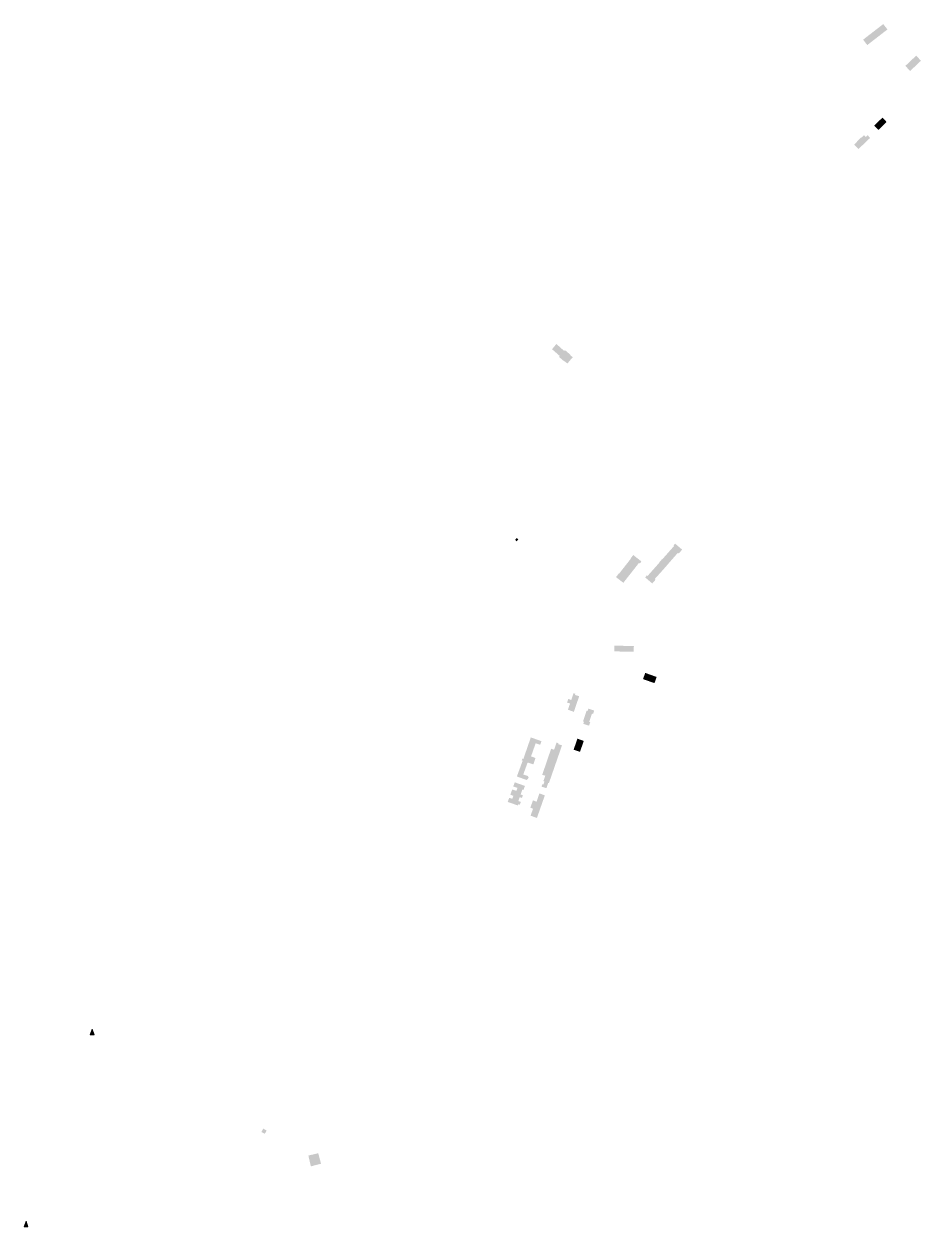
# Model space of a CAD drawing. Header units: millimetres. Extents: x 23337 to 31100, y 38726 to 43700.
# Drawn here: x 23337 to 25192, y 38726 to 41215 of the extents above; entities that cross this region are included whole.
import ezdxf

# ---------------------------------------------------------------- set-up
doc = ezdxf.new("R2010")
doc.units = ezdxf.units.MM
doc.layers.add('00 ОКН', color=1, linetype='Continuous', lineweight=9, transparency=0.4)

msp = doc.modelspace()

# ---------------------------------------------------------------- hatches: boundary and pattern name
at = {"layer": '00 ОКН'}
h = msp.add_hatch(color=256, dxfattribs=at)
h.dxf.hatch_style = 1
h.paths.add_polyline_path([(25122.6, 41203.7), (25080.9, 41171.4), (25072.3, 41182.6), (25114, 41214.8)])
h = msp.add_hatch(color=256, dxfattribs=at)
h.dxf.hatch_style = 1
h.paths.add_polyline_path([(25191.9, 41138.9), (25182.1, 41149.5), (25159.7, 41128.3), (25169.5, 41117.7)])
h = msp.add_hatch(color=256, dxfattribs=at)
h.dxf.hatch_style = 1
h.paths.add_polyline_path([(25120.9, 41012.2), (25112.5, 41021.4), (25095.2, 41004.9), (25103.9, 40995.8)])
h = msp.add_hatch(color=256, dxfattribs=at)
h.dxf.hatch_style = 1
h.paths.add_polyline_path([(25062.7, 40956.3), (25053.8, 40965.5), (25059.5, 40970.9), (25059.2, 40971.3), (25068.3, 40980.2), (25068.7, 40979.7), (25074.1, 40985.1), (25077.7, 40981.2), (25081.6, 40984.9), (25086.8, 40979.3)])
h = msp.add_hatch(color=256, dxfattribs=at)
h.dxf.hatch_style = 1
h.paths.add_polyline_path([(24466.7, 40519.8), (24460.4, 40512.4), (24454.8, 40517.3), (24454.3, 40516.6), (24450.3, 40520), (24443.1, 40526.2), (24444.8, 40528), (24428.8, 40542.1), (24431.5, 40545.4), (24437.9, 40552.9), (24453.9, 40538.4), (24455.4, 40540.3), (24466.7, 40530.6), (24466.1, 40529.9), (24471.7, 40525.5)])
h = msp.add_hatch(color=256, dxfattribs=at)
h.dxf.hatch_style = 1
h.paths.add_polyline_path([(24352.3, 40148), (24356.2, 40151.5), (24359.2, 40148.1), (24355.3, 40144.6)])
h = msp.add_hatch(color=256, dxfattribs=at)
h.dxf.hatch_style = 1
h.paths.add_polyline_path([(24636.1, 40057.4), (24642.9, 40065.1), (24641.2, 40066.6), (24658.6, 40085.8), (24668.4, 40097.1), (24678.6, 40108.8), (24689.2, 40120.9), (24690.9, 40119.4), (24697.9, 40127.3), (24683.4, 40139.8), (24680.1, 40136.2), (24681.4, 40135.1), (24666, 40117.7), (24656.6, 40107.1), (24656.2, 40107.5), (24655.4, 40106.5), (24650.6, 40101.2), (24651.1, 40100.8), (24636.7, 40084.5), (24626.3, 40072.8), (24624.9, 40074), (24621.4, 40070)])
h = msp.add_hatch(color=256, dxfattribs=at)
h.dxf.hatch_style = 1
h.paths.add_polyline_path([(24576.3, 40058.7), (24561.1, 40070.6), (24567, 40078.1), (24567.5, 40077.7), (24579.8, 40093.4), (24591.5, 40108.3), (24591, 40108.7), (24596.8, 40116.2), (24613.7, 40102.9), (24610.1, 40098.5), (24608.5, 40099.8), (24597.5, 40085.7), (24584.6, 40069.4)])
h = msp.add_hatch(color=256, dxfattribs=at)
h.dxf.hatch_style = 1
h.paths.add_polyline_path([(24557.4, 39916.8), (24557.6, 39928.7), (24598, 39927.9), (24597.8, 39916.1)])
h = msp.add_hatch(color=256, dxfattribs=at)
h.dxf.hatch_style = 1
h.paths.add_polyline_path([(24621.6, 39872.3), (24616.9, 39859.5), (24640.7, 39851.1), (24645.1, 39863.9)])
h = msp.add_hatch(color=256, dxfattribs=at)
h.dxf.hatch_style = 1
h.paths.add_polyline_path([(24473.9, 39791.7), (24461.5, 39796.2), (24466.1, 39808.9), (24459.8, 39811.1), (24462.5, 39818.4), (24468.6, 39816.2), (24473.3, 39830.2), (24477, 39829), (24476.2, 39826.8), (24484.9, 39824)])
h = msp.add_hatch(color=256, dxfattribs=at)
h.dxf.hatch_style = 1
h.paths.add_polyline_path([(24500, 39793.3), (24492.8, 39771.9), (24494.9, 39771.2), (24493.5, 39766.8), (24500, 39764.8), (24505.3, 39763.2), (24507.8, 39770.4), (24505.6, 39771.1), (24511.3, 39788.2), (24513.6, 39787.4), (24515.9, 39794.5), (24504, 39798.3), (24502.6, 39793.8), (24500.4, 39794.6)])
h = msp.add_hatch(color=256, dxfattribs=at)
h.dxf.hatch_style = 1
h.paths.add_polyline_path([(24407, 39731), (24384.9, 39738.9), (24374.3, 39708.3), (24369.4, 39694.2), (24367.4, 39694.9), (24366.1, 39691.5), (24368.1, 39690.8), (24356, 39658), (24375.7, 39650.9), (24378.8, 39652.6), (24380.3, 39656.3), (24378.9, 39658.8), (24369.3, 39662.1), (24374.6, 39676.7), (24378.3, 39687), (24390.2, 39682.9), (24394.6, 39696.3), (24385.3, 39699.5), (24391.6, 39717.3), (24395, 39726.8), (24404.2, 39723.5)])
h = msp.add_hatch(color=256, dxfattribs=at)
h.dxf.hatch_style = 1
h.paths.add_polyline_path([(24417.2, 39633.7), (24407, 39637), (24408.7, 39642.2), (24411.1, 39641.4), (24413.1, 39647.7), (24410.9, 39648.4), (24414.7, 39659.6), (24408.5, 39661.5), (24426.9, 39715.4), (24433, 39713.4), (24438.1, 39728.1), (24442, 39726.9), (24441.4, 39725), (24449.4, 39722.4), (24422.3, 39644.3), (24420.8, 39644.8)])
h = msp.add_hatch(color=256, dxfattribs=at)
h.dxf.hatch_style = 1
h.paths.add_polyline_path([(24481.2, 39736.3), (24494.4, 39731.5), (24486.6, 39709), (24473.4, 39713.3)])
h = msp.add_hatch(color=256, dxfattribs=at)
h.dxf.hatch_style = 1
h.paths.add_polyline_path([(24358.3, 39598), (24337.1, 39605.3), (24340.2, 39613.9), (24346.4, 39611.7), (24348.7, 39618), (24342.5, 39620.2), (24346.4, 39631.2), (24355, 39628.2), (24357.2, 39634.4), (24348.6, 39637.4), (24351.6, 39645.9), (24372.7, 39638.5), (24369.6, 39630), (24367.3, 39630.7), (24363.8, 39620.8), (24368.4, 39619.1), (24366.5, 39613.7), (24361.8, 39615.3), (24359, 39607.1), (24364.3, 39605.3), (24362.2, 39599.7), (24359.2, 39600.8)])
h = msp.add_hatch(color=256, dxfattribs=at)
h.dxf.hatch_style = 1
h.paths.add_polyline_path([(24396.7, 39605.8), (24402.7, 39623), (24413.9, 39618.9), (24397.5, 39572.2), (24384.3, 39576.9), (24389.5, 39591.3), (24383.9, 39593.3), (24389.3, 39608.6)])
at = {"layer": '00 ОКН', "transparency": 33554585}
h = msp.add_hatch(color=1, dxfattribs=at)
h.dxf.hatch_style = 1
h.paths.add_polyline_path([(23477.5, 39135.1), (23473.5, 39123.1), (23481.5, 39123.1)])
at = {"layer": '00 ОКН'}
h = msp.add_hatch(color=256, dxfattribs=at)
h.dxf.hatch_style = 1
h.paths.add_polyline_path([(23924.7, 38873.6), (23945.1, 38878.5), (23950.9, 38856.8), (23929.9, 38851.3)])
h.paths.add_polyline_path([(23827.5, 38922.3), (23831.3, 38929.4), (23838.3, 38925.5), (23834.6, 38918.7)])
at = {"layer": '00 ОКН', "transparency": 33554585}
h = msp.add_hatch(color=1, dxfattribs=at)
h.dxf.hatch_style = 1
h.paths.add_polyline_path([(23340.6, 38737.9), (23336.6, 38725.9), (23344.6, 38725.9)])

# ---------------------------------------------------------------- linework, layer by layer
at = {"layer": '00 ОКН', "color": 1}
for points in [[(23477.5, 39135.1), (23473.5, 39123.1), (23481.5, 39123.1)], [(23340.6, 38737.9), (23336.6, 38725.9), (23344.6, 38725.9)]]:
    msp.add_lwpolyline(points, close=True, dxfattribs=at)

doc.saveas('drawing.dxf')
